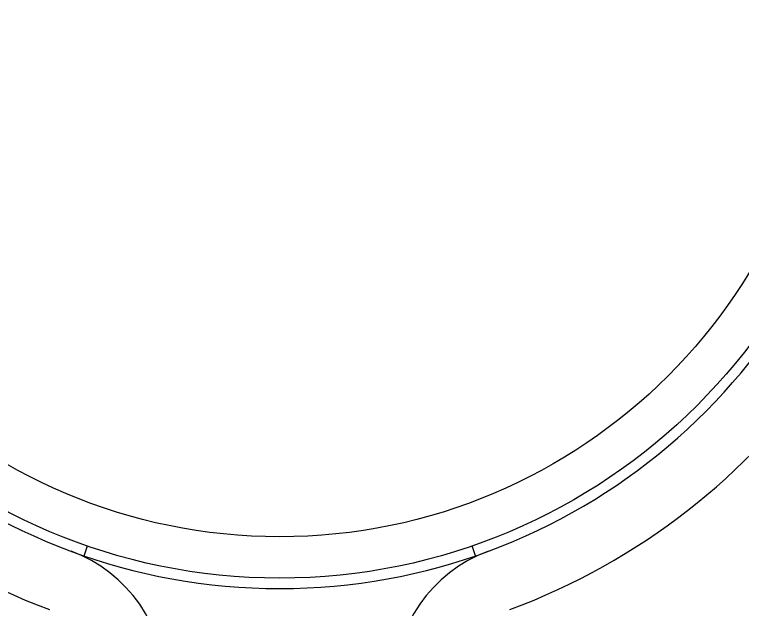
# Model space of a CAD drawing. Extents: x 4995099 to 5303443, y 4627657 to 4889583.
# Drawn here: x 5021102 to 5022121, y 4730057 to 4730890 of the extents above; entities that cross this region are included whole.
import ezdxf

# ---------------------------------------------------------------- set-up
doc = ezdxf.new("R2010")
doc.units = 0
doc.header["$LTSCALE"] = 1000
doc.header["$MEASUREMENT"] = 0
doc.layers.get('0').update_dxf_attribs({"color": 4, "linetype": 'CONTINUOUS'})

msp = doc.modelspace()

# ---------------------------------------------------------------- linework, layer by layer
at = {"linetype": 'Continuous'}
for p, q in [((5021198.9, 4730132.1), (5021203.7, 4730145.8)), ((5021747.3, 4730132.1), (5021742.6, 4730145.8))]:
    msp.add_line(p, q, dxfattribs=at)
for radius in [827.6, 769.6]:
    msp.add_circle((5021473.1, 4730928.3), radius, dxfattribs=at)
for centre, radius, start, end in [((5021473.1, 4730928.3), 929.3, 110.3175, 249.6825), ((5021473.1, 4730928.3), 929.3, 290.3175, 69.6825), ((5021473.1, 4730928.3), 842.2, 109, 71), ((5021110.1, 4729947.9), 203.3, 0, 69.6825), ((5021836.1, 4729947.9), 203.3, 110.3175, 180)]:
    msp.add_arc(centre, radius, start, end, dxfattribs=at)

doc.saveas('drawing.dxf')
